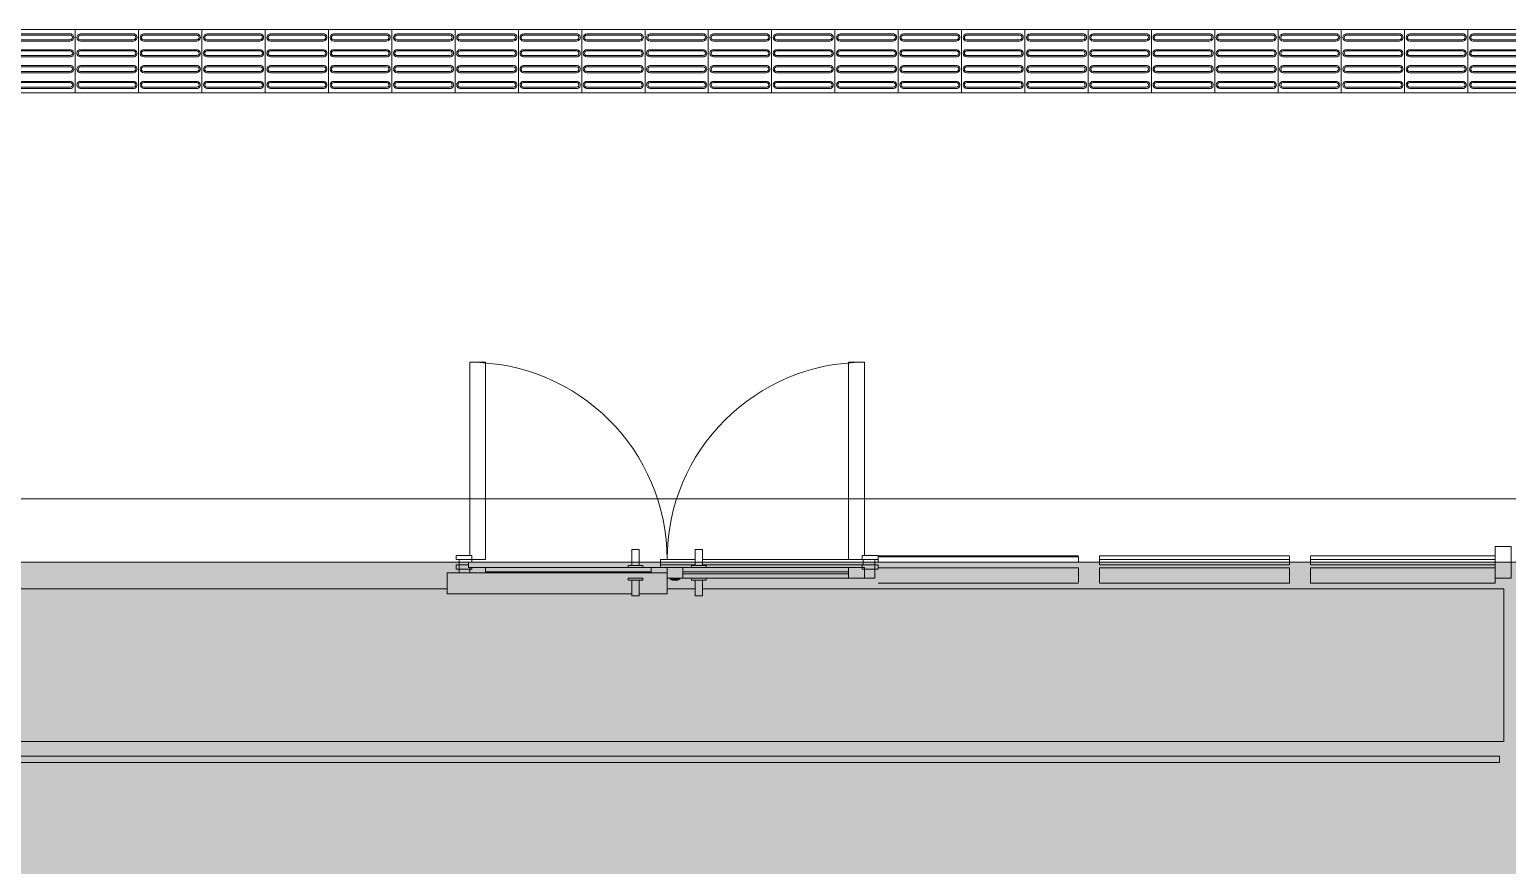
# Model space of a CAD drawing. Header units: millimetres. Extents: x -57519 to 497916, y -349472 to 446842.
# Drawn here: x 397613 to 404617, y 50720 to 54682 of the extents above; entities that cross this region are included whole.
import ezdxf

# ---------------------------------------------------------------- set-up
doc = ezdxf.new("R2010")
doc.units = ezdxf.units.MM
for name, color, linetype, lineweight in [('A-DETL-GENF', 92, 'Continuous', 5), ('A-DETL-THIN', 151, 'Continuous', 9), ('A-DOOR', 31, 'Continuous', 5), ('A-DOOR-FRAM', 31, 'Continuous', 5), ('A-FLOR', 192, 'Continuous', 5), ('A-GENM', 13, 'Continuous', 5), ('A-GLAZ-CURT', 52, 'Continuous', 20), ('A-GLAZ-CWMG', 51, 'Continuous', 20), ('A-WALL', 113, 'Continuous', 20)]:
    doc.layers.add(name, color=color, linetype=linetype, lineweight=lineweight)

# ---------------------------------------------------------------- blocks, each defined once
blk = doc.blocks.new('System Panel - Glazed-11282542-G_F SINGLE OCCUPANCY DIAGRAM')
at = {"layer": 'A-GLAZ-CURT', "color": 191, "lineweight": 5}
for p, q in [((-31.5, -50), (1010.2, -50)), ((-31.5, -150), (-31.5, -50)), ((1010.2, -150), (1010.2, -50)), ((842.7, -150), (-31.5, -150)), ((1010.2, -150), (877.7, -150))]:
    blk.add_line(p, q, dxfattribs=at)
blk = doc.blocks.new('System Panel - _DLN__12_12mm laminated clear glass 3-11282543-G_F SINGLE OCCUPANCY DIAGRAM')
at = {"layer": 'A-GLAZ-CURT', "color": 253, "lineweight": 5}
for p, q in [((-475, 25), (475, 25)), ((-475, 0), (-475, 25)), ((475, 0), (475, 25))]:
    blk.add_line(p, q, dxfattribs=at)
at = {"layer": 'A-GLAZ-CURT', "color": 191, "lineweight": 5}
blk.add_line((475, 0), (-475, 0), dxfattribs=at)
blk = doc.blocks.new('System Panel - _DLN__12_12mm laminated clear glass-12865625-G_F SINGLE OCCUPANCY DIAGRAM')
at = {"layer": 'A-GLAZ-CURT', "color": 253, "lineweight": 5}
for p, q in [((-450, 12.5), (450, 12.5)), ((-450, 0), (-450, 12.5)), ((450, 0), (450, 12.5))]:
    blk.add_line(p, q, dxfattribs=at)
at = {"layer": 'A-GLAZ-CURT', "color": 191, "lineweight": 5}
for p, q in [((-450, -12.5), (-450, 0)), ((450, -12.5), (-450, -12.5)), ((450, -12.5), (450, 0))]:
    blk.add_line(p, q, dxfattribs=at)
blk = doc.blocks.new('System Panel - _DLN__12_12mm laminated clear glass-11282545-G_F SINGLE OCCUPANCY DIAGRAM')
at = {"layer": 'A-GLAZ-CURT', "color": 253, "lineweight": 5}
for p, q in [((-437.5, 12.5), (437.5, 12.5)), ((-437.5, 0), (-437.5, 12.5)), ((437.5, 0), (437.5, 12.5))]:
    blk.add_line(p, q, dxfattribs=at)
at = {"layer": 'A-GLAZ-CURT', "color": 191, "lineweight": 5}
for p, q in [((-437.5, -12.5), (-437.5, 0)), ((437.5, -12.5), (-437.5, -12.5)), ((437.5, -12.5), (437.5, 0))]:
    blk.add_line(p, q, dxfattribs=at)
blk = doc.blocks.new('Rectangular Mullion - DLN_FRAME-11282482-G_F SINGLE OCCUPANCY DIAGRAM')
at = {"layer": 'A-GLAZ-CWMG', "color": 253, "lineweight": 5}
blk.add_line((73173.7, 52187.5), (72223.7, 52187.5), dxfattribs=at)
at = {"layer": 'A-GLAZ-CWMG', "color": 191, "lineweight": 5}
for p, q in [((73173.7, 52130.5), (72223.7, 52130.5)), ((73173.7, 52130.5), (73173.7, 52062.2)), ((73173.7, 52057.5), (72223.7, 52057.5))]:
    blk.add_line(p, q, dxfattribs=at)
blk = doc.blocks.new('Rectangular Mullion - DLN_FRAME-11282483-G_F SINGLE OCCUPANCY DIAGRAM')
at = {"layer": 'A-GLAZ-CWMG', "color": 253, "lineweight": 5}
for p, q in [((73273.7, 52170), (73273.7, 52187.5)), ((74173.7, 52187.5), (73273.7, 52187.5)), ((74173.7, 52187.5), (74173.7, 52170))]:
    blk.add_line(p, q, dxfattribs=at)
at = {"layer": 'A-GLAZ-CWMG', "color": 191, "lineweight": 5}
for p, q in [((73273.7, 52061.3), (73273.7, 52130.5)), ((74173.7, 52130.5), (73273.7, 52130.5)), ((74173.7, 52130.5), (74173.7, 52057.5)), ((74173.7, 52057.5), (73273.7, 52057.5))]:
    blk.add_line(p, q, dxfattribs=at)
blk = doc.blocks.new('Rectangular Mullion - DLN_FRAME-11282484-G_F SINGLE OCCUPANCY DIAGRAM')
at = {"layer": 'A-GLAZ-CWMG', "color": 253, "lineweight": 5}
for p in [(74273.7, 52170), (75148.7, 52187.5)]:
    blk.add_line(p, (74273.7, 52187.5), dxfattribs=at)
at = {"layer": 'A-GLAZ-CWMG', "color": 191, "lineweight": 5}
for p, q in [((74273.7, 52057.5), (74273.7, 52130.5)), ((75148.7, 52130.5), (74273.7, 52130.5)), ((75148.7, 52057.5), (74273.7, 52057.5)), ((75148.7, 52082.5), (75148.7, 52057.5))]:
    blk.add_line(p, q, dxfattribs=at)
blk = doc.blocks.new('System Panel - _DLN__12_12mm laminated clear glass 2-12865648-G_F SINGLE OCCUPANCY DIAGRAM')
at = {"layer": 'A-GLAZ-CURT', "color": 191, "lineweight": 5}
for p, q in [((83.7, 0), (857.9, 0)), ((83.7, -25), (83.7, 0)), ((892.9, 0), (994.9, 0)), ((994.9, -25), (994.9, 0)), ((840.4, -25), (83.7, -25)), ((994.9, -25), (910.4, -25))]:
    blk.add_line(p, q, dxfattribs=at)
blk = doc.blocks.new('System Panel - _DLN__12_12mm laminated clear glass-12865647-G_F SINGLE OCCUPANCY DIAGRAM')
at = {"layer": 'A-GLAZ-CURT', "color": 253, "lineweight": 5}
for p, q in [((-480.1, 12.5), (-317.1, 12.5)), ((-480.1, 0), (-480.1, 12.5)), ((-282.1, 12.5), (480.1, 12.5)), ((480.1, 0), (480.1, 12.5))]:
    blk.add_line(p, q, dxfattribs=at)
at = {"layer": 'A-GLAZ-CURT', "color": 191, "lineweight": 5}
for p, q in [((-480.1, -12.5), (-480.1, 0)), ((-317.1, -12.5), (-480.1, -12.5)), ((480.1, -12.5), (-282.1, -12.5)), ((480.1, -12.5), (480.1, 0))]:
    blk.add_line(p, q, dxfattribs=at)
blk = doc.blocks.new('Rectangular Mullion - DLN_75 x 150mm _WD_-STUR_ OPENING Corten-14010579-G_F SINGLE OCCUPANCY DIAGRAM')
at = {"layer": 'A-GLAZ-CWMG', "color": 191, "lineweight": 5}
for p, q in [((0, 75), (-75, 75)), ((-75, 75), (-75, 0)), ((0, 75), (0, 0))]:
    blk.add_line(p, q, dxfattribs=at)
at = {"layer": 'A-GLAZ-CWMG', "color": 253, "lineweight": 5}
for p, q in [((-75, 0), (-75, -75)), ((0, 0), (0, -75)), ((-75, -75), (0, -75))]:
    blk.add_line(p, q, dxfattribs=at)
blk = doc.blocks.new('DLN-Double Door_X Corten - Double Glazing Door-1900 x 2800 _WH_-AUTO Corten-V828-G_F SINGLE OCCUPANCY DIAGRAM')
at = {"layer": 'A-DOOR'}
h = blk.add_hatch(dxfattribs=at)
h.set_pattern_fill('FP_53', color=253, style=0, pattern_type=2)
h.set_pattern_definition([(45, (258186.9, -52157.5), (-1237.437, 1237.437), []), (45, (258186.9, -50282.5), (-1237.437, 1237.437), [])])
h.paths.add_polyline_path([(585.8, -75), (860, -75), (860, -55), (75, -55), (75, -75), (185, -75)], flags=0)
h.paths.add_polyline_path([(115, -45), (860, -45), (860, -25), (75, -25), (75, -45)], flags=0)
at = {"layer": 'A-DOOR', "color": 253}
for p, q in [((-935, 947.5), (-860, 947.5)), ((-935, 32.5), (-935, 947.5)), ((-860, 947.5), (-860, 12.5)), ((860, 947.5), (860, 12.5)), ((935, 947.5), (860, 947.5)), ((935, 32.5), (935, 947.5)), ((-860, 12.5), (-925, 12.5)), ((-167.5, 60), (-132.5, 60)), ((-167.5, 0), (-167.5, 60)), ((-132.5, 60), (-132.5, 0)), ((132.5, 0), (132.5, 60)), ((132.5, 60), (167.5, 60)), ((167.5, 60), (167.5, 0))]:
    blk.add_line(p, q, dxfattribs=at)
at = {"layer": 'A-DOOR', "color": 191}
for p, q in [((-935, -50), (-935, -25)), ((-860, -25), (-860, -50)), ((-860, -45), (-75, -45)), ((-185, -15), (-115, -15)), ((-185, -15), (-185, -25)), ((-115, -25), (-185, -25)), ((-167.5, -15), (-167.5, 0)), ((-132.5, 0), (-132.5, -15)), ((-115, -25), (-115, -15)), ((-75, -50), (-75, -25)), ((-30.5, -25), (0, -25)), ((0, -25), (0, -50)), ((75, -25), (0, -25)), ((0, -25), (0, -50)), ((75, -25), (115, -25)), ((75, -75), (75, -25)), ((860, -45), (75, -45)), ((75, -45), (75, -55)), ((75, -55), (860, -55)), ((115, -15), (185, -15)), ((115, -15), (115, -25)), ((185, -25), (115, -25)), ((132.5, -15), (132.5, 0)), ((167.5, 0), (167.5, -15)), ((185, -25), (185, -15)), ((185, -25), (860, -25)), ((935, -25), (860, -25)), ((860, -25), (860, -75)), ((860, -55), (860, -45)), ((935, -75), (935, -25)), ((-185, -75), (-115, -75)), ((-185, -75.2), (-185, -85)), ((-115, -85), (-185, -85)), ((-167.5, -160), (-167.5, -85)), ((-132.5, -85), (-132.5, -160)), ((-115, -85), (-115, -75.9)), ((0, -75), (75, -75)), ((15, -75), (15, -80)), ((60, -80), (15, -80)), ((22.5, -80), (22.5, -85)), ((22.5, -85), (52.5, -85)), ((52.5, -85), (22.5, -85)), ((52.5, -85), (52.5, -80)), ((60, -80), (60, -75)), ((115, -75), (75, -75)), ((115, -75), (185, -75)), ((115, -78), (115, -85)), ((185, -85), (115, -85)), ((132.5, -160), (132.5, -85)), ((167.5, -85), (167.5, -160)), ((860, -75), (185, -75)), ((185, -85), (185, -78.7)), ((860, -75), (935, -75)), ((-132.5, -160), (-167.5, -160)), ((167.5, -160), (132.5, -160))]:
    blk.add_line(p, q, dxfattribs=at)
at = {"layer": 'A-DOOR', "color": 253}
for centre, start, end in [((-935, 12.5), 0.00525, 90), ((935, 12.5), 90, 179.99475)]:
    blk.add_arc(centre, 935, start, end, dxfattribs=at)
at = {"layer": 'A-DOOR-FRAM', "color": 253}
for p, q in [((-925, 32.5), (-1000, 32.5)), ((-1000, 32.5), (-1000, 12.5)), ((-1000, 12.5), (-925, 12.5)), ((-985, 12.5), (-985, 0)), ((-925, 12.5), (-985, 12.5)), ((-925, 12.5), (-925, 32.5)), ((-925, 0), (-925, 12.5)), ((1000, 32.5), (925, 32.5)), ((925, 32.5), (925, 12.5)), ((929.7, 12.5), (1000, 12.5)), ((985, 12.5), (929.7, 12.5)), ((985, 0), (985, 12.5)), ((1000, 25), (1000, 32.5))]:
    blk.add_line(p, q, dxfattribs=at)
at = {"layer": 'A-DOOR-FRAM', "color": 191}
for p, q in [((-941.7, -12.5), (-1000, -12.5)), ((-1000, -12.5), (-1000, -32.5)), ((-1000, -32.5), (-925, -32.5)), ((-985, 0), (-985, -50)), ((-935, -50), (-935, -25)), ((-925, -32.5), (-925, -25)), ((925, -12.5), (925, -32.5)), ((925, -12.5), (925, -25)), ((925, -25), (935, -25)), ((925, -32.5), (1000, -32.5)), ((1000, -12.5), (929.7, -12.5)), ((935, -25), (935, -75)), ((985, -75), (985, 0)), ((1000, -32.5), (1000, -12.5)), ((935, -75), (985, -75))]:
    blk.add_line(p, q, dxfattribs=at)
blk = doc.blocks.new('DLN_Tactile - Directional Tiles-V808-G_F SINGLE OCCUPANCY DIAGRAM')
at = {"layer": 'A-GENM'}
for p, q in [((150, 150), (-150, 150)), ((-150, 150), (-150, -150)), ((150, -150), (150, 150)), ((-129.5, 125.5), (-129.5, -125.5)), ((-123.5, -125.5), (-123.5, 125.5)), ((-101.5, 125.5), (-101.5, -125.5)), ((-95.5, -125.5), (-95.5, 125.5)), ((-54.5, 125.5), (-54.5, -125.5)), ((-48.5, -125.5), (-48.5, 125.5)), ((-26.5, 125.5), (-26.5, -125.5)), ((-20.5, -125.5), (-20.5, 125.5)), ((20.5, 125.5), (20.5, -125.5)), ((26.5, -125.5), (26.5, 125.5)), ((48.5, 125.5), (48.5, -125.5)), ((54.5, -125.5), (54.5, 125.5)), ((95.5, 125.5), (95.5, -125.5)), ((101.5, -125.5), (101.5, 125.5)), ((123.5, 125.5), (123.5, -125.5)), ((129.5, -125.5), (129.5, 125.5)), ((-150, -150), (150, -150))]:
    blk.add_line(p, q, dxfattribs=at)
for centre, radius, start, end in [((-112.5, 125.5), 17, 360, 180), ((-37.5, 125.5), 17, 360, 180), ((37.5, 125.5), 17, 360, 180), ((112.5, 125.5), 17, 360, 180), ((-112.5, 125.5), 11, 360, 180), ((-37.5, 125.5), 11, 360, 180), ((37.5, 125.5), 11, 360, 180), ((112.5, 125.5), 11, 360, 180), ((-112.5, -125.5), 17, 180, 360), ((-112.5, -125.5), 11, 180, 360), ((-37.5, -125.5), 17, 180, 360), ((-37.5, -125.5), 11, 180, 360), ((37.5, -125.5), 17, 180, 360), ((37.5, -125.5), 11, 180, 360), ((112.5, -125.5), 17, 180, 360), ((112.5, -125.5), 11, 180, 360)]:
    blk.add_arc(centre, radius, start, end, dxfattribs=at)

msp = doc.modelspace()

# ---------------------------------------------------------------- hatches: boundary and pattern name
at = {"layer": 'A-DETL-GENF', "transparency": 33554585}
h = msp.add_hatch(color=201, dxfattribs=at)
h.paths.add_polyline_path([(378712.3, -2142.5), (378712.3, 5707.5), (408249.8, 5707.5), (408249.8, 31607.5), (411824.8, 31607.5), (411824.8, 28857.5), (414124.8, 28857.5), (414124.8, 34332.5), (417674.8, 34332.5), (417674.8, 35647.5), (420699.8, 35647.5), (420699.8, 52157.5), (392454.3, 52157.5), (392454.3, 45782.5), (382199.8, 45782.5), (382199.8, 52157.5), (367049.8, 52157.5), (367049.8, 5707.5), (368349.8, 5707.5), (368349.8, 3222.2), (374112.3, -1265.4), (374112.3, -2142.5), (376972.2, -2142.5)], flags=0)
h.paths.add_polyline_path([(370849.8, 8157.5), (370849.8, 9357.5), (369649.8, 9357.5), (369649.8, 15624.2), (370889.8, 15624.2), (370889.8, 9397.5), (371149.8, 9397.5), (371149.8, 8157.5)], flags=0)
h.paths.add_polyline_path([(388124.8, 8157.5), (388124.8, 9397.5), (389899.8, 9397.5), (389899.8, 8157.5)], flags=0)
h.paths.add_polyline_path([(382791.7, 8157.5), (382352.3, 8157.5), (382352.3, 9397.5), (387324.8, 9397.5), (387324.8, 8157.5), (386671.4, 8157.5)], flags=0)
h.paths.add_polyline_path([(404599.8, 8157.5), (396937.3, 8157.5), (396937.3, 9397.5), (404599.8, 9397.5), (404599.8, 8571.4)], flags=0)
h.paths.add_polyline_path([(394430.7, 8157.5), (392899.8, 8157.5), (392899.8, 9397.5), (396137.3, 9397.5), (396137.3, 8157.5)], flags=0)
h.paths.add_polyline_path([(405799.8, 12397.5), (404559.8, 12397.5), (404559.8, 15624.2), (405799.8, 15624.2), (405799.8, 12969.9)], flags=0)
h.paths.add_polyline_path([(370889.8, 16424.2), (369649.8, 16424.2), (369649.8, 23040.8), (370889.8, 23040.8), (370889.8, 17368.3)], flags=0)
h.paths.add_polyline_path([(404559.8, 16424.2), (404559.8, 23040.8), (405799.8, 23040.8), (405799.8, 16424.2)], flags=0)
h.paths.add_polyline_path([(369649.8, 23840.8), (369649.8, 30107.5), (370849.8, 30107.5), (370849.8, 31307.5), (371149.8, 31307.5), (371149.8, 30107.5), (370889.8, 30107.5), (370889.8, 23840.8)], flags=0)
h.paths.add_polyline_path([(404559.8, 23840.8), (404559.8, 27067.5), (405799.8, 27067.5), (405799.8, 23840.8)], flags=0)
h.paths.add_polyline_path([(388124.8, 30067.5), (388124.8, 31307.5), (389399.8, 31307.5), (389399.8, 30067.5)], flags=0)
h.paths.add_polyline_path([(373449.8, 30067.5), (373449.8, 31307.5), (378512.3, 31307.5), (378512.3, 30067.5), (375032.4, 30067.5)], flags=0)
h.paths.add_polyline_path([(386671.4, 30067.5), (382349.8, 30067.5), (382349.8, 31307.5), (387324.8, 31307.5), (387324.8, 30067.5)], flags=0)
h.paths.add_polyline_path([(394430.7, 30067.5), (392399.8, 30067.5), (392399.8, 31307.5), (396137.3, 31307.5), (396137.3, 30067.5)], flags=0)
h.paths.add_polyline_path([(402190, 30067.5), (396937.3, 30067.5), (396937.3, 31307.5), (404599.8, 31307.5), (404599.8, 30067.5), (404129.8, 30067.5)], flags=0)
h.paths.add_polyline_path([(407299.8, 35797.5), (407299.8, 36247.5), (408249.8, 36247.5), (408249.8, 35797.5), (408009.5, 35797.5)], flags=0)
h.paths.add_polyline_path([(412649.8, 35797.5), (412649.8, 37247.5), (415649.8, 37247.5), (415649.8, 35797.5), (413829, 35797.5)], flags=0)
h.paths.add_polyline_path([(412649.8, 37397.5), (412649.8, 37897.5), (418299.8, 37897.5), (418299.8, 37397.5), (412859.1, 37397.5)], flags=0)
h.paths.add_polyline_path([(408979.4, 37847.5), (408399.8, 37847.5), (408399.8, 38327.5), (410749.8, 38327.5), (410749.8, 37847.5), (409949.3, 37847.5)], flags=0)
h.paths.add_polyline_path([(381599.8, 37907.5), (381599.8, 39557.5), (382049.8, 39557.5), (382049.8, 37907.5), (381821.8, 37907.5)], flags=0)
h.paths.add_polyline_path([(406069.7, 38657.5), (404849.8, 38657.5), (404849.8, 49957.5), (408249.8, 49957.5), (408249.8, 38657.5), (408009.5, 38657.5)], flags=0)
h.paths.add_polyline_path([(370182.8, 40207.5), (369149.8, 40207.5), (369149.8, 40707.5), (370699.8, 40707.5), (370699.8, 40207.5)], flags=0)
h.paths.add_polyline_path([(381599.8, 40257.5), (381599.8, 42757.5), (382049.8, 42757.5), (382049.8, 40257.5), (381821.8, 40257.5)], flags=0)
h.paths.add_polyline_path([(414798.9, 42697.5), (410674.8, 42697.5), (410674.8, 43197.5), (418349.8, 43197.5), (418349.8, 42697.5), (415768.8, 42697.5)], flags=0)
h.paths.add_polyline_path([(377289.8, 42907.5), (375749.8, 42907.5), (375749.8, 43407.5), (377289.8, 43407.5), (377289.8, 43209.2)], flags=0)
h.paths.add_polyline_path([(382049.8, 46907.5), (379399.8, 46907.5), (379399.8, 52007.5), (382049.8, 52007.5), (382049.8, 47057.9)], flags=0)
h.paths.add_polyline_path([(410919.2, 47837.5), (410674.8, 47837.5), (410674.8, 48337.5), (418349.8, 48337.5), (418349.8, 47837.5), (411404.2, 47837.5)], flags=0)
h.paths.add_polyline_path([(408399.8, 50107.5), (408399.8, 52007.5), (408849.8, 52007.5), (408849.8, 50107.5)], flags=0)

# ---------------------------------------------------------------- linework, layer by layer
at = {"layer": 'A-DETL-THIN', "lineweight": 5}
msp.add_line((420699.8, 52157.5), (392454.3, 52157.5), dxfattribs=at)
at = {"layer": 'A-FLOR'}
for p, q in [((413699.8, 52457.5), (392249.8, 52457.5)), ((399649.3, 52157.5), (395001.6, 52157.5)), ((401634.3, 52157.5), (401619.3, 52157.5)), ((402684.3, 52157.5), (402584.3, 52157.5)), ((403684.3, 52157.5), (403584.3, 52157.5)), ((399592.6, 52030.5), (396578.1, 52030.5)), ((400766.8, 52030.5), (400634.3, 52030.5)), ((404599.8, 52030.5), (400801.8, 52030.5)), ((404599.8, 51307.5), (404599.8, 52030.5)), ((393449.8, 51307.5), (404599.8, 51307.5))]:
    msp.add_line(p, q, dxfattribs=at)
at = {"layer": 'A-WALL', "lineweight": 18}
for p, q in [((393849.8, 51237.5), (404579.8, 51237.5)), ((404579.8, 51207.5), (393849.8, 51207.5)), ((404579.8, 51207.5), (404579.8, 51237.5))]:
    msp.add_line(p, q, dxfattribs=at)

# ---------------------------------------------------------------- block references
at = {"layer": 'A-DOOR', "color": 191}
msp.add_blockref('DLN-Double Door_X Corten - Double Glazing Door-1900 x 2800 _WH_-AUTO Corten-V828-G_F SINGLE OCCUPANCY DIAGRAM', (400634.3, 52157.5), dxfattribs=at)
at = {"layer": 'A-GENM', "rotation": 90.00000000000017}
for p in [(397679.8, 54532.5), (397979.8, 54532.5), (398279.8, 54532.5), (398579.8, 54532.5), (398879.8, 54532.5), (399179.8, 54532.5), (399479.8, 54532.5), (399779.8, 54532.5), (400079.8, 54532.5), (400379.8, 54532.5), (400679.8, 54532.5), (400979.8, 54532.5), (401279.8, 54532.5), (401579.8, 54532.5), (401879.8, 54532.5), (402179.8, 54532.5), (402479.8, 54532.5), (402779.8, 54532.5), (403079.8, 54532.5), (403379.8, 54532.5), (403679.8, 54532.5), (403979.8, 54532.5), (404279.8, 54532.5), (404579.8, 54532.5)]:
    msp.add_blockref('DLN_Tactile - Directional Tiles-V808-G_F SINGLE OCCUPANCY DIAGRAM', p, dxfattribs=at)
at = {"layer": 'A-GLAZ-CURT', "color": 253, "lineweight": 5}
for name, p in [('System Panel - _DLN__12_12mm laminated clear glass 3-11282543-G_F SINGLE OCCUPANCY DIAGRAM', (402109.3, 52157.5)), ('System Panel - _DLN__12_12mm laminated clear glass-12865647-G_F SINGLE OCCUPANCY DIAGRAM', (401083.8, 52157.5)), ('System Panel - _DLN__12_12mm laminated clear glass-12865625-G_F SINGLE OCCUPANCY DIAGRAM', (403134.3, 52157.5)), ('System Panel - _DLN__12_12mm laminated clear glass-11282545-G_F SINGLE OCCUPANCY DIAGRAM', (404121.8, 52157.5))]:
    msp.add_blockref(name, p, dxfattribs=at)
at = {"layer": 'A-GLAZ-CURT', "color": 191, "lineweight": 5}
for name, p in [('System Panel - _DLN__12_12mm laminated clear glass 2-12865648-G_F SINGLE OCCUPANCY DIAGRAM', (399608.8, 52157.5)), ('System Panel - Glazed-11282542-G_F SINGLE OCCUPANCY DIAGRAM', (399624.1, 52157.5))]:
    msp.add_blockref(name, p, dxfattribs=at)
at = {"layer": 'A-GLAZ-CWMG', "color": 253, "lineweight": 5}
for name in ['Rectangular Mullion - DLN_FRAME-11282482-G_F SINGLE OCCUPANCY DIAGRAM', 'Rectangular Mullion - DLN_FRAME-11282483-G_F SINGLE OCCUPANCY DIAGRAM', 'Rectangular Mullion - DLN_FRAME-11282484-G_F SINGLE OCCUPANCY DIAGRAM']:
    msp.add_blockref(name, (329410.6, 0), dxfattribs=at)
at = {"layer": 'A-GLAZ-CWMG', "color": 253, "lineweight": 5, "extrusion": (0, 0, -1), "rotation": 180}
msp.add_blockref('Rectangular Mullion - DLN_75 x 150mm _WD_-STUR_ OPENING Corten-14010579-G_F SINGLE OCCUPANCY DIAGRAM', (-404634.3, 52157.5), dxfattribs=at)

doc.saveas('drawing.dxf')
